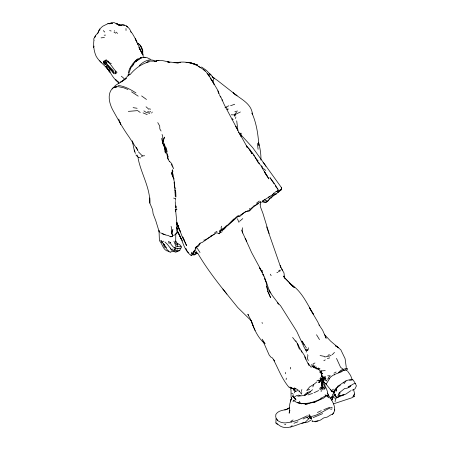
<?xml version="1.0" encoding="UTF-8"?>
<svg xmlns="http://www.w3.org/2000/svg" width="450" height="450" viewBox="0 0 450 450"><rect width="100%" height="100%" fill="white"/><g stroke="black" fill="none" stroke-linecap="round" stroke-linejoin="round"><path stroke-width="0.67" d="M169.02 251.269C163.277 251.319 162.619 243.951 159.412 240.643L159.024 230.529L159.306 232.189L155.762 220.657L153.096 213.683L152.595 209.655L149.839 203.102C150.109 187.386 141.002 173.407 138.099 158.287M149.839 203.102L149.873 197.938M260.91 160.071C261.157 154.046 260.016 148.072 258.576 142.279M277.47 420.379L277.481 419.614M175.292 196.661L174.521 182.52L172.626 175.202L172.575 169.605M176.333 248.31L177.396 248.934L179.314 248.248L180.917 248.372L181.294 247.061L179.702 246.206L177.913 246.403L175.663 243.546L175.798 233.482M312.581 389.711L310.281 391.567L307.738 392.327L307.71 393.497L304.341 395.46L297.787 396.225M175.348 200.481L175.427 198.124M319.376 381.532L318.161 382.511L319.551 382.359L318.915 379.969L319.23 380.841L320.406 381.206L320.468 379.598L323.246 377.494L325.423 376.554L325.845 378.872L324.045 377.572L323.409 377.556L322.442 377.589L321.705 378.917C323.241 382.534 320.338 386.646 322.926 389.902M277.999 192.639L281.638 189.338L281.509 187.678L252.726 147.69L241.268 135.191M320.406 381.206L320.721 378.557L321.767 386.201M321.126 391.624L321.244 389.481L319.657 389.115L320.079 387.968L321.93 388.755M171.096 226.389C172.564 229.348 170.797 232.65 172.586 235.417L174.392 235.136L176.878 233.331L177.199 229.545L176.878 227.317L176.805 229.196L176.799 222.092L175.573 209.649M320.496 372.144L320.552 371.205L318.538 369.405L316.373 368.792L311.698 366.249M128.07 75.774L128.154 74.492M128.796 75.51L128.987 72.984L131.029 67.427L133.824 63.9M289.901 410.209L289.17 413.235C289.862 409.354 288.917 405.321 290.526 401.428M246.257 241.504L246.347 240.294L245.143 238.562M281.638 189.338L281.509 187.678M336.774 397.716L335.109 398.272L332.674 396.984L332.724 398.689L332.027 400.05L332.674 396.984L334.918 395.477L334.688 394.116M107.944 69.182L110.014 72.169C106.048 65.801 99.568 62.449 96.137 56.216C93.881 51.142 93.313 45.844 93.87 40.432M195.761 248.985L196.357 247.044L198.518 246.122L200.526 242.977L202.196 242.466L214.571 233.837M175.725 207.18L175.882 205.791M301.59 394.217L301.787 392.49M172.221 229.877L171.765 233.561L172.963 229.382M335.098 401.782L335.351 399.797L336.054 398.627M197.325 253.232L194.018 255.094L192.347 254.486L192.094 253.457L193.359 253.086L193.528 251.741L194.136 251.252L194.406 250.189M286.127 379.581L286.324 378.124M235.631 118.53L235.845 116.944M290.683 400.764L290.818 399.763L291.983 398.632M276.053 418.522L275.906 422.938L276.767 423.911L278.004 424.356C285.705 431.803 296.629 424.131 305.1 422.37L308.841 418.714L309.741 416.604C317.964 416.115 324.495 409.686 332.224 407.261M191.087 255.33L191.374 253.35M311.237 364.607L314.235 367.65L314.904 365.586M213.491 78.896L213.075 81.63L213.368 83.121M93.707 46.941L93.859 46.029L93.583 47.666M291.549 397.575L290.745 400.933M192.347 254.486L192.521 253.513L192.094 253.457L192.459 253.586L195.345 249.407L195.261 247.641L197.752 245.666L200.014 243.129M175.674 211.629L175.984 209.914L175.162 209.436M319.793 372.409L319.978 371.391L321.339 370.907L325.232 370.598M130.039 68.76L130.421 66.763M306.163 352.153L306.737 350.578L308.008 349.841L308.413 347.754M328.365 394.999C331.74 400.151 337.888 408.465 332.606 414.326L331.599 414.394L327.161 417.111L323.736 417.898L320.439 420.109L315.338 421.808L311.884 420.913L312.705 421.245M235.001 115.813L235.266 114.48L240.362 111.983M321.705 378.917L322.442 377.589L323.241 378.225C322.56 383.692 327.488 388.311 327.78 393.784L327.516 393.081L328.416 394.993L327.448 395.843L325.637 396.495L323.674 398.081L313.543 402.677L315.72 401.614L307.058 404.027L301.106 403.509L301.59 403.858L299.064 403.065M294.412 392.822L294.688 391.573M350.865 390.662L345.983 394.014L336.651 397.727L335.576 396.067L335.385 394.909L334.001 393.885L333.681 392.259L335.869 388.344L337.702 386.803L337.691 386.201C342.377 383.912 346.309 378.748 352.069 379.912M310.281 391.567L310.101 392.321L304.341 395.46L306.101 394.509L304.194 394.999M334.086 392.76L336.358 388.856L336.577 391.123L336.308 388.873L337.41 387.36L340.358 385.116M180.096 249.373L179.809 250.56L175.646 252.203L174.251 251.612L170.786 251.724M105.553 62.314L106.886 63.568L104.513 61.959L103.297 62.629L103.837 63.062L103.433 61.509L104.422 60.632C110.683 61.363 112.399 69.013 117.045 72.287L113.732 73.311L113.799 71.28C111.358 67.731 107.235 65.858 105.683 61.656L105.598 60.694L106.211 59.462M333.484 403.864L351.838 397.8L354.268 396.371L353.537 395.404L353.931 395.466L354.296 393.998M260.106 204.632L260.499 203.13L261.191 202.438M301.331 391.567L301.877 389.481M128.306 72.973L129.122 70.082L130.562 67.219M115.611 71.123L115.059 73.063L116.325 73.333L114.953 73.913M353.931 395.466L354.521 393.407L353.576 389.52M222.559 231.103L223.054 229.494L223.453 229.736L225.849 227.121L237.999 216.495L240.542 215.888C242.899 213.255 245.942 210.87 249.615 210.718L253.873 206.595L258.542 203.473M290.818 399.763L290.267 401.169M321.339 370.907L321.514 371.632L320.996 372.442C322.701 374.321 321.767 377.134 319.916 378.557M130.618 67.551C131.974 64.086 134.747 61.093 137.706 58.866M312.84 386.882L313.718 384.486L316.839 381.909M337.838 396.028L339.086 392.951L344.756 388.429C348.981 389.109 350.865 384.176 354.651 383.479L355.433 383.687L356.417 385.886L355.067 388.733L353.599 389.762L351.923 390.184M221.67 226.198L221.085 227.745L221.445 229.646L219.847 231.632L220.011 232.763L219.195 233.775L216.737 232.695L205.183 239.991L203.766 240.092M176.377 206.556L175.894 209.379L176.957 209.453L175.854 209.323M346.916 370.221L347.647 368.634L345.656 368.589L340.127 370.507M261.681 272.087L262.406 270.371M335.104 394.785L336.651 397.727L337.061 396.771M277.639 189.18L276.981 188.342M327.718 379.339L328.562 377.415L330.244 375.761L327.696 375.801M275.906 422.938L277.706 424.114M353.329 395.848L352.918 396.743L354.268 396.371L353.959 396.017M321.834 378.821L323.331 381.043L323.499 380.115L323.944 380.976L323.331 381.043L323.499 380.115L323.016 379.277L321.834 378.821L322.746 386.066L323.674 388.097L325.17 388.029L323.404 383.732M232.566 118.508L232.082 119.537L233.257 119.706M178.436 250.431L174.487 250.02L175.798 248.001L174.842 247.753M99.506 30.622L100.035 29.548L99.709 29.093L102.606 26.302L107.814 23.738L112.461 23.332L107.814 23.738M98.876 30.999L97.436 33.84L97.92 32.912L95.962 35.038L94.551 37.603L95.563 36.039M320.805 372.932L320.468 372.611L322.746 373.41L321.728 373.629L321.311 374.462L321.502 376.639L322.948 376.504L323.246 377.494L324.596 377.781L324.129 377.123M272.863 194.456L271.041 198L269.679 198.489L268.408 200.559L266.096 202.573M249.502 209.154L249.806 208.569L250.352 209.745M138.133 44.004L138.386 43.521C141.334 46.17 143.016 50.884 142.824 54.973M332.606 414.326L333.36 412.909M234.298 116.246L235.266 114.48M322.746 386.066L321.823 387.737L323.674 388.097M151.656 113.074L152.246 112.022M135.861 60.907L137.588 59.316M132.379 66.139L134.657 62.325L138.668 58.5M112.185 89.027L115.453 85.438L123.519 80.212L120.831 82.086M326.964 380.014L326.34 381.043L324.045 377.572M331.487 400.056L332.527 398.34M98.449 32.242L98.421 31.168L99.709 29.093M329.698 378.422L328.978 378.832L329.698 378.422L326.132 384.227L332.021 391.584L334.271 392.394M281.672 188.966L280.665 190.536L279.349 190.732M174.487 250.02L175.798 248.001L173.993 248.079L174.364 247.635L173.019 246.735L171.096 244.446L170.291 242.539L168.491 241.403L169.217 243.664M130.084 74.616C134.921 68.676 141.699 63.602 149.254 61.819M346.016 380.779L344.205 383.552L343.648 382.652M279.011 191.244L276.165 194.018L273.555 195.486M330.924 398.627L332.229 396.686M251.089 208.423L249.328 211.022L247.438 211.078L245.205 211.776M268.959 199.479L269.887 198.197M95.507 36.045L93.623 39.015L94.163 40.247M195.885 247.911L196.83 246.667M107.241 65.002L106.976 65.34C108.034 68.681 112.095 69.351 113.49 72.512M191.323 252.917L191.919 252.163M223.397 229.275L224.269 228.184M310.657 418.427L311.175 417.791L309.741 416.604L310.657 418.427L309.904 417.915L311.046 418.618M323.921 389.559L325.17 388.029M329.423 378.405C332.477 374.282 338.062 373.483 342.467 371.379M236.492 112.185L234.231 114.902L231.199 114.778M334.474 352.412L332.291 354.696M333.411 393.688L332.466 394.768L332.55 396.202L330.615 397.507M150.542 111.369L149.884 112.101L147.662 111.634M290.762 427.039L292.157 425.486M210.454 236.43L211.303 235.513M224.016 229.044L225.849 227.121M333.276 392.108L333.675 391.691M233.758 219.015L227.593 225.343L236.261 217.052L238.494 215.404M338.192 397.254L339.03 396.017L339.199 393.941L339.981 393.452L339.919 392.496M139.258 65.694C142.987 61.605 149.653 58.011 155.031 61.014M122.94 80.848L129.718 74.126M226.879 225.231L224.179 227.812L219.673 230.468L219.847 231.632L223.054 229.494L221.445 229.646M274.016 195.188L271.041 198L270.585 197.353M146.722 62.516L148.286 61.087L156.572 61.223L154.491 61.447C159.536 59.158 164.919 61.121 169.926 62.415L167.231 61.774L178.403 62.949L173.964 62.674M305.19 349.549L306.799 350.64L306.917 349.639L306.799 350.64L308.008 349.841M310.826 420.154L308.002 421.982L301.86 423.202M303.12 419.017L304.757 418.067L307.012 417.527L309.178 415.873L310.286 415.822M251.556 208.013L252.489 207.191M239.518 221.389L242.803 218.599M289.564 407.464L287.477 409.174L289.046 408.195L284.827 409.956L286.695 409.399M136.018 61.397L140.158 58.382M329.254 397.969L327.651 396.574L328.393 395.978M256.449 203.237L259.245 201.004M277.549 191.784L281.661 188.826M335.678 389.177L334.839 389.841L334.361 390.971L332.021 391.584L331.988 390.313L333.489 389.143M320.794 398.183C322.813 397.957 326.981 394.194 328.416 394.993M313.718 384.486L309.673 386.887L306.703 390.544L309.628 389.284M120.746 82.097L126.354 78.261L123.559 80.291M260.662 201.403L254.908 205.599L252.922 206.28M273.099 193.899L274.343 193.005M192.116 255.274L191.498 255.718C183.628 250.701 182.649 239.411 177.879 231.868L181.316 239.259L176.856 230.316M160.498 232.819L165.825 235.08L167.979 235.378L170.865 236.886L172.648 236.194L172.586 235.417M177.401 244.862L177.868 244.524L175.708 240.969L175.815 241.521M268.408 200.559L265.438 202.247L262.62 202.056L262.198 201.302L273.966 193.838M262.637 200.993L264.713 199.564M278.696 270.923L280.041 270.006M292.928 401.552L294.373 400.567M141.48 156.549L142.386 155.942L144.602 155.717M137.278 44.252L138.386 43.521M245.768 211.618L240.795 214.898L242.145 214.189M268.352 197.28L270.096 196.132M338.535 372.381L339.525 371.745L338.726 372.774C340.644 370.946 343.434 369.911 346.095 370.209L346.759 370.592M280.502 270.743L278.494 271.665M331.29 355.022L329.844 355.95L324.771 356.996M293.068 419.957L290.818 421.374L291.257 422.044L297.293 420.362L307.35 415.727M294.57 396.877L296.685 395.567L298.777 395.117L300.285 395.634M260.134 202.624L261.062 202.056M214.712 232.701L217.007 231.289M305.623 393.609L307.738 392.327M105.846 62.904L104.687 62.392L104.856 64.266L103.927 62.567L104.687 62.392L105.486 64.451L106.464 63.872M323.82 360.737L325.254 359.882M327.853 355.449L329.349 354.561M267.013 200.216L265.849 200.903L264.561 199.237M333.956 373.202L336.077 372.021M321.368 382.916L322.251 382.427M109.727 23.574L111.684 22.517L113.918 22.5L118.502 24.784M134.657 62.325L139.674 58.871M314.938 362.964L312.975 364.016L313.29 365.597L314.668 367.149L317.137 368.454L318.482 368.128L320.006 368.809L318.538 369.405M170.291 242.539L170.758 242.297M336.651 397.727L337.286 397.401M348.159 386.848L350.561 385.791L348.542 387.529L349.886 385.976L350.201 386.308M110.413 23.709L109.277 23.828M313.999 392.794L318.634 390.549M317.413 412.521L321.283 410.67M297.956 421.774L293.968 423.259M330.733 409.466L332.061 408.842M140.58 57.414L140.102 57.634L141.891 57.482M177.396 248.934L177.992 248.664M192.521 253.513L194.169 254.419L196.684 253.277L195.053 252.619L194.001 251.094M297.962 390.431L294.981 391.781L295.768 390.994L294.896 390.504M306.202 403.993L305.213 404.432L305.123 403.819L307.058 404.027M221.985 231.907L220.011 232.763L218.959 233.612L219.195 233.775M323.843 409.646L329.867 407.272M228.083 108.782L227.104 109.192L228.167 109.761M274.511 194.721L276.165 194.018M163.755 241.138L162.135 241.819L162.051 242.511L160.903 240.368L162.186 242.64L163.755 243.906M277.796 190.378L278.286 190.17L277.948 189.186L273.566 182.391L269.938 177.66L274.067 183.808M226.496 106.774L228.842 105.812M113.895 87.626L117.844 86.58L123.722 87.795L127.986 89.522M140.175 58.618L141.879 57.96M284.608 424.699L285.744 424.271M230.569 105.728L234.703 104.254M322.673 413.612L313.138 417.645M175.14 192.24L175.742 192.037L175.376 190.013L174.718 190.164M308.059 394.926L312.548 393.407M316.373 368.792L318.482 368.128M320.996 372.442L320.468 372.611L321.728 373.629M179.032 250.605L179.539 250.459M177.913 246.403L176.124 246.926L173.947 241.149M327.369 358.526L329.709 357.868M302.372 403.627L303.148 403.419M277.369 190.417L278.286 190.17M116.381 86.771L113.254 87.581C106.667 93.448 109.232 103.455 112.905 110.256C117.968 119.301 122.884 128.357 128.942 136.8L137.886 150.508L137.177 148.916M234.861 111.684L237.549 110.987M156.223 60.969L158.963 60.317M286.656 409.365C282.887 410.349 277.971 410.586 275.844 414.416C274.545 420.441 280.524 423.118 285.514 422.904L291.257 422.044M237.251 216.551L240.041 215.893M276.863 272.593L277.898 272.363M349.509 380.289L352.553 379.659L353.312 380.177L355.433 383.687M170.438 248.057L171.321 249.941L171.692 249.874L167.361 244.311L164.953 242.016M275.411 191.914L277.256 191.222L276.165 191.301M343.654 370.682L344.284 370.569M314.966 421.352L318.037 420.863M101.07 37.867L104.445 37.491M224.983 107.775L226.896 107.488M121.461 25.701L118.969 25.268L116.944 23.743L118.727 24.975L120.544 25.47L124.183 24.936C127.406 26.111 130.196 28.89 131.13 32.214M323.257 381.06L323.944 380.976M128.317 111.392L137.621 110.61L140.209 112.472M141.204 57.414L143.488 57.206M345.324 369.714L346.337 369.624M120.544 25.47L120.943 25.442L118.969 25.268L120.015 25.402M104.175 35.196L105.525 35.117M105.598 60.694L106.92 60.626L108.827 61.492L107.617 61.701L111.302 63.703M212.333 80.224L211.804 80.246L217.226 89.359L219.032 93.347M321.379 398.689L320.816 398.706C315.276 401.94 308.599 403.656 302.209 403.549M314.668 367.149L316.62 367.099M174.352 62.589L180.281 62.499L176.811 62.679C185.141 60.818 193.838 63.219 200.953 67.663M115.577 86.822L116.888 86.861M281.531 268.875L283.939 272.784L284.687 278.381M173.019 250.847L177.559 251.184M185.991 62.348L191.351 62.994L197.269 64.941L190.659 62.854L197.606 65.031M323.747 382.292L324.293 382.343M145.159 57.369L143.443 57.161L147.116 57.707L150.469 59.299M273.988 192.904L275.929 193.174M118.08 85.427C124.65 86.164 130.494 89.392 135.956 92.931M133.116 107.64L137.093 108.276M171.321 249.941L172.699 250.178M320.068 355.539L324.669 356.434M317.014 380.452L318.341 380.711M170.196 236.323L171.979 236.666M195.053 252.619L197.291 253.069L195.418 250.459M162.428 233.899L165.111 234.551M295.864 389.076L292.404 388.209L289.851 386.949M116.106 23.738L119.008 24.547L117.186 24.328L122.76 24.604L124.442 25.487M149.794 113.349L145.991 112.292L143.904 110.891M262.198 201.302L265.438 202.247M109.642 30.549L111.127 30.999M140.642 157.933L138.021 157.129L136.986 154.963M297.866 402.508L299.807 403.11M333.461 395.016L334.918 395.477M175.798 188.235L174.763 187.892L174.06 182.126M170.854 252.36L169.374 251.859L166.877 249.39L164.104 244.839M173.644 198.09L175.056 198.574M292.748 388.609L288.911 387.219C281.998 379.012 278.224 368.64 273.291 359.263M291.707 393.176L293.389 394.273M299.919 403.56L296.156 402.131L293.203 400.168M143.083 112.888L147.234 114.626M305.269 349.948L306.737 350.578L305.454 349.436L304.223 347.451L296.775 331.447L280.496 305.618L277.408 302.625L278.826 304.132L272.301 295.487L268.886 289.896L270.433 293.012C267.947 288.624 267.564 283.511 264.909 279.253M325.052 394.858L326.694 395.578M298.479 402.795L297.304 402.261L298.041 402.93M198.63 66.656L202.112 68.597L205.892 71.679M323.241 378.225L324.107 378.652L325.035 380.34M294.233 387.866L297.99 389.835M131.558 91.834L138.178 96.148M201.516 66.988L206.364 70.329L210.859 75.049L209.638 73.783C211.849 74.796 212.175 77.597 214.515 78.424L212.091 76.781L217.119 80.184L237.026 95.777L233.106 92.751C240.429 98.989 251.494 103.343 252.456 114.227L251.938 113.023C256.517 123.137 258.131 134.533 258.885 145.513L258.559 142.92M113.985 32.147L115.701 33.182M118.755 82.328C112.449 78.823 110.509 71.184 105.694 66.206L108.27 69.564M176.766 243.096L179.736 244.631L181.108 246.184L181.294 247.061M118.142 81.917L115.487 79.487L119.115 83.413M322.442 377.589L324.107 378.652M105.486 64.451L107.55 65.779M307.012 417.527L308.841 418.714M140.259 46.361L141.491 47.171L142.706 50.04L142.802 52.234M320.468 387.225L321.806 388.119M268.656 197.809L269.679 198.489M246.42 146.672L248.147 147.881L250.605 151.172M149.614 108.636L150.525 109.277M254.964 157.174L256.292 159.289L258.12 160.588M141.621 95.94L146.492 99.472M289.642 283.455C301.449 290.464 306.844 303.289 313.537 314.533L309.369 307.642L317.779 321.93L319.444 325.62L319.123 324.99L322.605 330.199L326.143 338.265L325.198 336.043M113.732 73.311L112.258 72.152L111.802 70.245L107.994 65.689M291.167 284.867L292.826 286.172L285.3 278.505L283.539 275.968L284.428 278.021M176.237 232.819L176.878 233.331M238.494 132.446L239.901 133.594M346.652 368.359L346.061 367.875L346.371 368.674M121.337 76.213L123.789 78.289L124.369 79.369M164.469 244.986L163.119 243.833L164.582 247.477M138.341 151.768L142.386 155.942M263.419 168.452L265.748 170.46M116.089 32.124L117.579 33.424M343.254 369.287L340.605 367.329L336.499 358.397M146.042 106.785L149.057 109.434M127.766 27.146L126.321 25.852M203.282 69.261L205.256 71.032M251.792 321.311L237.713 307.463C223.611 290.031 209.143 272.767 197.797 253.356M262.401 166.843L259.976 164.604L259.088 162.917M290.368 283.838L294.311 287.606L285.3 278.505M109.26 68.029L109.986 69.457L111.774 70.965L110.52 69.193M264.96 343.789C257.816 337.821 254.064 329.062 251.072 320.479L253.013 325.35L250.656 319.618L247.798 314.196L248.648 315.242M103.314 30.639L104.749 32.062M292.933 395.741L295.875 399.904L292.933 395.741L293.231 396.039M172.637 170.826L173.031 171.219M323.707 381.938L325.344 383.597M169.667 161.499L171.731 163.631L173.593 168.789L171.208 164.205M293.827 388.693L294.75 389.655M103.297 62.629L104.856 64.266M99.748 60.84L101.627 62.809M321.924 375.424L322.948 376.504M324.45 334.575L330.626 341.134L340.813 349.791L345.099 358.689L346.241 367.144M135.911 154.98L138.364 157.59M141.491 47.171L139.433 44.162M130.719 31.669L132.328 33.469L135.309 38.649L142.296 53.843M326.661 384.767L325.322 383.214L326.132 384.227M164.807 151.734L166.039 153.18M206.393 72.332L209.194 76.376L209.115 74.554M271.333 357.632L269.218 355.118L262.159 339.154L265.028 343.598M330.683 389.672L331.948 391.247M271.941 357.491L274.742 361.001M222.851 289.012L226.901 294.103M103.933 61.228L104.513 61.959M109.502 71.274L105.598 66.302L107.286 68.456M263.07 162.354L264.544 164.244M177.131 243.574L177.868 244.524M292.635 337.461L295.701 341.466M188.471 252.759L186.862 250.611L185.884 248.344M251.426 152.274L252.658 153.917M253.479 155.014L254.295 156.111M141.936 48.994L142.706 50.04M308.115 363.167L311.254 367.453M261.118 166.072L262.749 168.311M218.379 92.925L219.139 93.988M211.843 80.37L212.979 81.968M264.381 172.097L268.886 178.852L261.906 167.597M347.558 371.059L350.623 375.486L352.249 379.862M165.623 246.645L166.388 247.753M207.579 73.462L214.054 83.858M256.292 159.289L258.457 163.074M301.292 350.752L304.869 356.181L306.051 359.269M196.284 246.808L200.014 252.529M282.791 270.72L280.159 265.579L280.789 267.542M306.399 347.985L301.911 341.016L304.076 344.683M259.2 163.761L253.541 154.446L249.39 149.175L251.854 153.613L249.688 149.462L246.308 145.918L247.252 147.223L239.648 133.644M164.278 244.322L164.998 245.458M210.487 78.148L211.477 79.718M261.191 270.574L259.532 267.907L262.502 272.779L263.604 276.092L262.918 274.129C266.079 278.938 266.49 284.985 267.699 290.486M275.276 185.721L276.351 187.447M264.915 164.717L265.899 166.32M316.524 334.761L319.5 339.621M264.679 171.906L267.188 176.04M161.083 131.017L159.84 128.959L159.705 125.989L157.753 122.608M237.96 130.129L235.8 126.433L241.127 136.789M174.24 179.089L172.986 176.974L173.233 175.286L172.052 170.797M141.744 52.695L139.32 47.874L142.121 53.932M262.502 272.779L251.64 252.641L241.397 229.95M210.465 78.182L211.084 79.307M334.845 393.924L335.385 394.909M236.25 127.192L224.314 104.794L220.5 96.221M309.077 365.681L304.543 356.698M301.95 352.254L295.785 340.695M293.799 388.879L294.739 390.623M264.262 278.083L264.977 279.416M270.343 274.185L271.153 275.726M136.356 147.268L136.946 148.388M291.741 398.486L291.06 397.17L291.021 390.437L290.559 388.327M299.385 401.231L300.561 403.526M98.421 31.168L98.713 31.742M213.621 83.61L214.116 84.6M298.721 390.668L299.391 392.006L299.177 390.662M167.619 157.911L169.521 161.764M193.455 252.872L194.169 254.419M178.329 226.716L177.756 225.45L178.537 227.211M183.611 238.736L186.632 245.722L182.289 236.919L176.754 222.216L178.56 228.465L180.461 231.924L176.58 222.964M240.671 135.371L240.941 133.014L241.059 135.793M163.896 144.709L164.796 148.674L163.896 144.709C166.567 149.361 166.551 154.783 168.317 159.778M162.304 142.453L164.267 146.796M328.039 397.147L327.448 395.843L327.651 396.574M164.081 145.963L162.641 142.723L161.618 138.426M138.836 47.216L139.905 49.646M252.939 325.536L255.105 330.508M181.35 238.573L182.391 240.953M219.42 94.629L220.528 97.189M237.392 218.728L238.944 222.339M176.934 224.145L178.014 226.654L176.963 223.746M298.755 346.691L297.467 343.659L297.923 344.739M177.311 224.257L178.318 226.614M297.883 345.555L299.492 349.358M162.051 134.432L162.664 135.911L162.945 141.75L164.362 144.056L165.977 149.31M182.728 236.857L183.915 239.726L183.195 237.831M308.306 360.579L307.305 358.138L307.929 355.624L307.598 354.639M193.089 252.433L193.359 253.086M167.709 155.469L168.368 157.129M266.625 226.862L280.597 266.996M132.249 141.126L132.93 142.954L132.345 141.075M120.038 122.603L120.718 124.436L118.721 119.053M269.106 233.533L262.89 213.266L260.544 207.112L260.184 204.744M310.882 417.262L311.563 419.254L311.175 417.791M293.248 388.327L293.861 390.628M108.405 69.626L109.929 71.966L108.889 71.19L108.405 69.666M109.631 68.383L109.986 69.457M165.645 152.893L164.503 147.088L165.251 152.027M172.699 248.946L173.183 250.464M323.303 380.543L323.443 380.981M262.029 322.453L262.339 323.46M180.062 248.079L180.36 249.064M171.664 232.808L172.648 236.194M167.169 152.038L166.275 147.741M132.322 141.103L134.589 151.914M266.586 286.279L267.356 289.344M134.466 150.002L135.343 153.495M265.247 280.564L265.523 281.711M334.558 409.213L334.783 410.175M319.23 380.841L319.551 382.359M300.645 392.158L300.926 393.615M291.673 387.574L291.915 388.828M172.44 176.462L171.714 172.446L171.889 174.538M176.974 228.223L177.199 229.545M218.014 90.776L218.289 92.391M290.402 367.29L290.683 368.961M333.208 391.607L333.399 392.771M257.428 143.347L258.086 149.299M142.914 54.011L143.213 56.239M167.226 153.664L167.664 157.061M237.876 130.264L236.711 120.842M114.373 30.617L114.446 31.23M334.598 374.484L334.631 374.946M285.424 372.397L285.497 373.787M175.742 192.037L175.978 196.954M242.443 227.756L242.685 233.044M128.357 74.582L128.396 75.758M175.275 201.454L175.393 207.675M126 28.496L126.028 30.482M222.188 99.63L222.199 100.806M309.173 414.264L309.178 415.873M163.699 139.371L162.945 141.75L164.441 137.104L163.699 139.371M341.46 395.37L339.03 396.017L344.025 394.689L341.46 395.37M338.057 347.361L335.424 345.78L338.721 347.805L338.057 347.361M294.598 398.379L292.674 396.146L295.875 399.904L294.598 398.379M136.766 41.76L135.18 38.526L136.89 42.227L136.766 41.76M270.568 297.602L267.666 291.004L270.568 297.602"/></g></svg>
